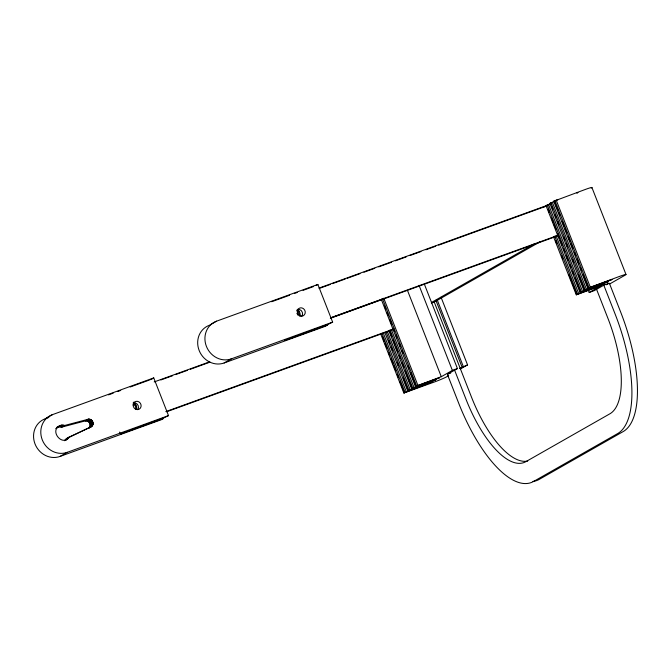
<?xml version="1.0" encoding="UTF-8"?>
<svg xmlns="http://www.w3.org/2000/svg" width="671" height="671" viewBox="0 0 671 671"><rect width="100%" height="100%" fill="white"/><g stroke="black" fill="none" stroke-linecap="round" stroke-linejoin="round"><path stroke-width="1.01" d="M88.144 428.517C92.33 426.605 89.478 419.627 85.158 420.91L61.866 427.1L59.425 426.756L56.532 427.528L61.12 425.255L64.76 425.448L88.488 419.174L90.66 419.526L92.388 421.044L93.059 424.147L91.424 426.664L66.395 438.658L64.802 440.461M59.971 425.615C48.908 430.539 62.52 447.364 69.289 437.006L91.424 426.664M120.386 434.011L163.556 418.436L161.275 419.736L60.004 456.448A20.281 18.662 60.3 0 1 35.035 443.984A20.281 18.662 60.3 0 1 45.234 418.763L52.472 414.636L153.743 377.916L168.513 415.609L164.252 417.697L120.386 434.011L119.631 432.074M212.975 323.221L209.36 325.284A20.281 18.662 60.3 0 0 199.161 350.505A20.281 18.662 60.3 0 0 224.131 362.977L325.401 326.257L327.683 324.957L284.512 340.532L328.379 324.219L332.64 322.13L317.869 284.437L216.599 321.157L213.428 322.961M56.523 427.754L60.533 425.414M58.218 426.907L61.12 425.255M58.822 426.806L61.715 425.154M55.727 428.668L57.178 427.846M59.425 426.756L62.319 425.104M60.038 426.764L62.931 425.112M60.65 426.823L63.544 425.171M61.262 426.932L64.156 425.28M61.866 427.1L64.76 425.448M152.032 378.889L149.264 380.088M152.174 378.805L153.743 377.916M316.016 285.494L317.014 284.923M317.157 284.84L317.869 284.437M85.158 420.91L88.06 419.258M85.586 420.818L88.488 419.174M86.022 420.784L88.924 419.14M86.467 420.809L89.36 419.157M86.911 420.876L89.805 419.224M87.339 421.002L90.241 419.35M87.758 421.178L90.66 419.526M88.161 421.396L91.063 419.744M88.547 421.665L91.441 420.012M88.891 421.967L91.793 420.323M89.209 422.311L92.112 420.667M89.486 422.688L92.388 421.044M89.729 423.099L92.623 421.447M89.922 423.527L92.824 421.874M90.073 423.971L92.967 422.319M90.174 424.424L93.068 422.78M90.216 424.886L93.118 423.242M66.395 438.658L69.289 437.006M90.216 425.347L93.118 423.695M66.052 439.161L68.954 437.517M65.674 439.639L68.568 437.987M65.255 440.075L68.148 438.423M90.166 425.8L93.059 424.147M64.693 440.545L67.696 438.817M64.517 440.704L67.209 439.161M90.065 426.244L92.959 424.592M89.914 426.664L92.808 425.011M89.713 427.058L92.615 425.414M89.478 427.427L92.372 425.775M88.874 428.056L92.095 426.11M60.004 456.448L67.243 452.329L168.513 415.609M224.131 362.977L231.369 358.851L332.64 322.13M381.447 299.341L382.176 298.93M542.462 207.641L543.191 207.222M553.533 236.804L576.263 294.795L604.328 283.9L580.113 292.606L546.018 205.611L550.388 203.716M580.113 292.606L608.169 281.711L583.963 290.417L549.868 203.422L554.238 201.518M583.963 290.417L612.019 279.513L587.804 288.22L553.718 201.233L585.632 189.339A10.644 0.646 -21.4 0 1 591.235 188.065M577.194 192.946L577.932 192.527L576.775 192.946M431.361 302.546L534.284 243.934M431.47 303.066L434.238 302.059L539.82 241.929M380.742 334.032L403.85 392.996L431.906 382.101L407.7 390.799L384.969 332.808M407.7 390.799L435.756 379.903L411.541 388.61L388.819 330.618M411.541 388.61L439.606 377.714L415.391 386.421L381.304 299.425M415.391 386.421L441.292 376.708L452.38 370.4L457.437 368.564L424.483 284.47M587.804 288.22L619.719 276.335A10.644 0.646 -21.4 0 1 625.322 275.051L609.914 283.825M588.433 290.543L589.188 292.481L600.268 286.165L576.263 294.795M457.437 368.564L447.624 374.15L450.736 373.026M459.518 368.413L467.561 364.907L441.048 297.245M606.341 284.789L607.02 284.403M607.7 284.018L609.05 283.246L604.068 285.049L594.254 290.644L589.188 292.481M448.681 375.659L446.718 376.775A10.644 0.646 -21.4 0 1 433.869 382.185L403.85 392.996M460.675 368.824L467.561 364.907M543.661 207.004L544.466 206.668M271.696 301.724L285.754 296.632M286.693 296.288L289.578 295.248M294.384 293.504L297.261 292.455M303.032 290.367L313.609 286.534M553.718 201.233L557.878 199.799M552.225 202.642L549.868 203.422M318.91 288.119L550.992 203.976M319.69 288.287L330.509 284.361M332.472 283.648L345.255 279.019M347.226 278.306L360.008 273.667M363.942 272.241L374.762 268.316M378.696 266.89L391.478 262.26M395.412 260.834L406.223 256.909M410.157 255.483L420.977 251.558M425.892 249.78L435.731 246.215M438.675 245.141L546.848 205.922M108.509 394.867L113.189 393.164M117.878 391.47L120.688 390.447M130.191 386.999L148.308 380.432M45.234 418.763L48.849 417.446M330.543 317.794L558.683 235.068M154.196 381.933L209.26 361.963M332.187 317.4L382.336 299.207M330.333 318.314L557.492 235.949M160.872 379.962L172.673 375.685M175.626 374.611L187.419 370.333M190.371 369.268L210.04 362.13M165.821 411.608L393.961 328.882M166.601 411.776L393.76 329.411M546.018 205.611L546.58 205.485M591.923 187.536L626.009 274.523M609.411 283.347L620.65 312.032A106.429 41.166 70.1 0 1 623.2 431.562L539.182 479.413A106.429 41.166 70.1 0 1 532.925 481.434M603.875 285.36L615.114 314.036A106.429 41.166 70.1 0 1 617.664 433.567L533.646 481.417A106.429 41.166 70.1 0 1 458.67 403.137L447.431 374.46M596.242 288.496L607.867 318.163A85.142 32.929 70.1 0 1 609.905 413.789L525.888 461.64A85.142 32.929 70.1 0 1 465.909 399.019L454.284 369.344M556.167 200.025L590.262 287.012M554.883 200.562L588.979 287.557M554.28 201.107L555.412 204.001M556.167 205.938L558.062 210.769M558.826 212.699L559.958 215.601M562.231 221.405L564.126 226.236M564.881 228.165L566.777 232.996M568.295 236.863L570.182 241.703M570.946 243.632L572.841 248.463M574.351 252.33L575.492 255.232M577.001 259.098L578.897 263.929M580.415 267.796L581.547 270.698M583.065 274.565L588.366 288.094M552.325 202.214L586.412 289.209M551.034 202.759L585.129 289.746M551.562 206.198L552.703 209.092M554.976 214.896L556.108 217.79M557.626 221.656L558.758 224.559M563.682 237.123L564.823 240.025M566.341 243.892L567.473 246.794M572.397 259.358L573.537 262.252M578.461 274.816L584.516 290.283M548.475 204.412L582.562 291.399M547.192 204.949L581.279 291.944M548.098 209.352L549.23 212.254M551.503 218.05L553.399 222.881M554.154 224.819L556.049 229.65M557.567 233.516L559.463 238.348M560.218 240.285L562.113 245.116M563.623 248.983L564.764 251.885M566.274 255.752L568.169 260.583M569.687 264.449L570.82 267.343M572.338 271.21L573.47 274.112M574.988 277.979L580.675 292.481M555.991 235.596L578.712 293.588M554.707 236.142L577.429 294.133M555.613 240.545L556.745 243.439M561.669 256.003L562.81 258.905M568.865 274.372L571.516 281.141M572.279 283.07L576.825 294.67M437.157 299.761L463.292 366.45M435.873 300.298L462.009 366.995M434.238 302.059L471.445 397.006A85.142 32.929 70.1 0 0 527.708 461.044M419.04 285.343L452.38 370.4M407.582 290.686L441.292 376.708M383.753 298.218L417.848 385.213M382.47 298.763L416.565 385.75M384.517 306.068L385.649 308.962M387.167 312.829L388.299 315.731M389.817 319.597L391.713 324.428M393.223 328.295L394.363 331.197M395.882 335.064L397.014 337.966M399.287 343.762L400.419 346.664M401.937 350.53L403.078 353.424M408.002 365.989L409.134 368.891M410.652 372.757L415.953 386.286M391.268 329.411L413.999 387.402M389.985 329.947L412.715 387.947M389.381 330.484L391.654 336.288M393.164 340.155L395.06 344.986M395.815 346.924L397.71 351.755M399.228 355.622L400.361 358.515M401.879 362.382L403.774 367.222M405.284 371.088L406.425 373.982M407.18 375.919L412.103 388.484M387.419 331.6L410.149 389.599M386.135 332.145L408.865 390.136M388.559 340.415L389.7 343.309M391.21 347.175L392.35 350.077M397.274 362.642L398.406 365.544M403.33 378.108L408.253 390.673M383.191 332.824L406.299 391.789M381.908 333.37L405.016 392.325M382.436 336.808L384.332 341.64M385.087 343.569L386.982 348.4M388.501 352.267L389.633 355.169M391.151 359.035L393.047 363.867M393.802 365.804L395.697 370.635M397.215 374.502L398.348 377.404M399.866 381.271L404.412 392.862M231.369 358.851A20.281 18.662 60.3 0 1 206.408 346.379A20.281 18.662 60.3 0 1 216.599 321.157M296.884 313.407A4.261 3.917 60.3 0 1 297.84 315.127M296.985 310.472A4.261 3.917 60.3 0 1 298.905 311.319M297.412 309.432A4.261 3.917 60.3 0 1 301.69 316.385M67.243 452.329A20.281 18.662 60.3 0 1 42.273 439.857A20.281 18.662 60.3 0 1 52.472 414.636M133.277 402.902A4.261 3.917 60.3 0 1 137.815 409.545M133.261 404.034A4.261 3.917 60.3 0 1 135.886 406.047M133.244 402.969A7.708 7.087 60.3 0 1 135.785 409.444M133.806 402.088A7.708 7.087 60.3 0 1 136.691 409.285M297.672 309.323A7.708 7.087 60.3 0 1 300.163 316.242M296.918 310.044A7.708 7.087 60.3 0 1 299.283 315.957M297.261 311.537A4.261 3.917 60.3 0 0 303.141 315.806A4.261 3.917 60.3 0 0 303.393 308.61A4.261 3.917 60.3 0 0 297.261 311.537M133.135 405.016A4.261 3.917 60.3 0 0 139.014 409.276A4.261 3.917 60.3 0 0 139.266 402.088A4.261 3.917 60.3 0 0 133.135 405.016"/></g></svg>
